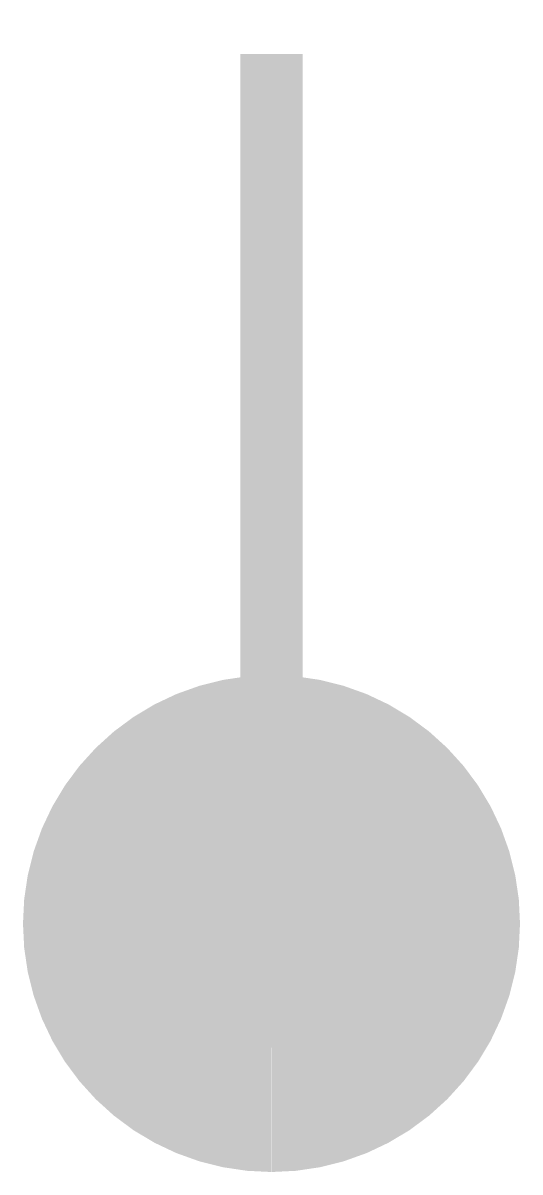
# Model space of a CAD drawing. Extents: x -0.8 to 0.8, y -0.8 to 2.9.
import ezdxf

# ---------------------------------------------------------------- set-up
doc = ezdxf.new("R2010")
doc.units = 0
doc.layers.get('0').update_dxf_attribs({"linetype": 'CONTINUOUS'})

msp = doc.modelspace()

# ---------------------------------------------------------------- linework, layer by layer
at = {"color": 0, "const_width": 0.2}
msp.add_lwpolyline([(0, 2.8), (0, 0.4)], dxfattribs=at)
at = {"color": 0, "const_width": 0.8}
msp.add_lwpolyline([(0.4, 0, 0.198912), (0.2828, 0.2828, 0.198912), (0, 0.4, 0.198912), (-0.2828, 0.2828, 0.198912), (-0.4, 0, 0.198912), (-0.2828, -0.2828, 0.198912), (0, -0.4, 0.198912), (0.2828, -0.2828, 0.198912)], format="xyb", close=True, dxfattribs=at)

doc.saveas('drawing.dxf')
